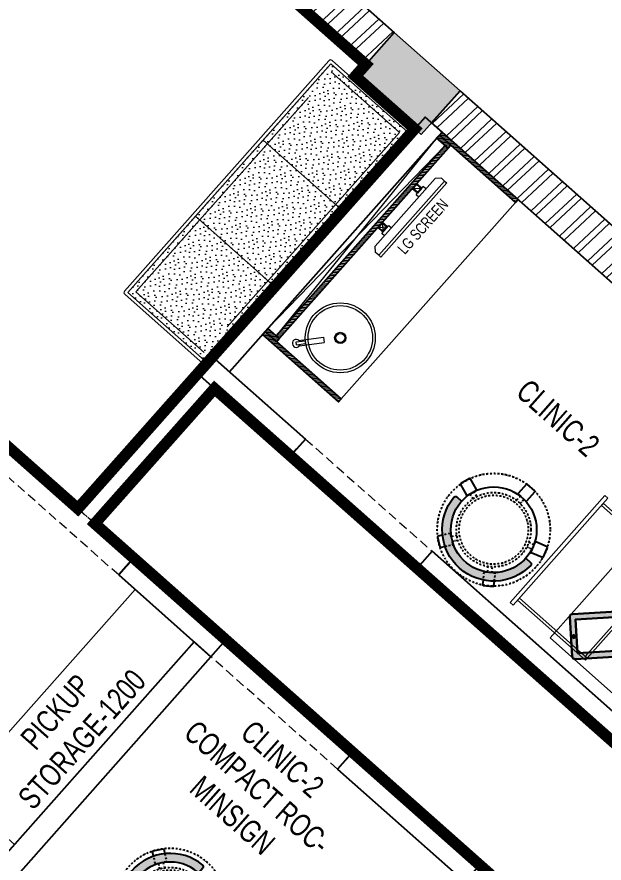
# Model space of a CAD drawing. Header units: feet. Extents: x 2658791 to 2675396, y -5466277 to -5453577.
# Drawn here: x 2669797 to 2672399, y -5462385 to -5458634 of the extents above; entities that cross this region are included whole.
import ezdxf

# ---------------------------------------------------------------- set-up
doc = ezdxf.new("R2010")
doc.units = ezdxf.units.FT
doc.header["$LTSCALE"] = 33
doc.header["$MEASUREMENT"] = 0
for name, pattern in [('a_p6_plan_L18$0$HIDDEN', [0.375, 0.25, -0.125]), ('ACAD_ISO03W100', [30, 12, -18]), ('DASHDOT2', [0.5, 0.25, -0.125, 0, -0.125]), ('HIDDEN2', [4.7624999999999975, 3.174999999999998, -1.587499999999999])]:
    doc.linetypes.add(name, pattern=pattern)
doc.layers.add('A-WALL', color=1, linetype='Continuous')
for name, color, linetype, lineweight in [('Column', 243, 'Continuous', 9), ('Floor-Unit', 1, 'Continuous', 13), ('HATCH', 9, 'Continuous', 9), ('LENS-CURTAIN', 5, 'a_p6_plan_L18$0$HIDDEN', 9), ('LENS-FURNITURE', 13, 'Continuous', 9), ('LENS-HATCH', 251, 'Continuous', 5), ('LENS-PARTITION', 21, 'Continuous', 25), ('LENS-TEXT', 31, 'Continuous', 5), ('LENS_DIMENSION', 193, 'Continuous', 0), ('LENS_PARTITION', 21, 'Continuous', 25), ('LENS_TEXT', 31, 'Continuous', 5), ('LK-FF&E FLOOR', 1, 'Continuous', 9), ('LK-FF&E WALL', 1, 'Continuous', 9), ('LK-FLUTTED FINISH', 20, 'Continuous', 30), ('LK-IT', 3, 'Continuous', 18), ('LK-MIRROR', 133, 'Continuous', 13), ('LK-TILES FINISH', 251, 'Continuous', 5), ('LN-ELEVATION-1', 81, 'Continuous', 25), ('LN-ELEVATION-2', 103, 'Continuous', 20), ('LN-ELEVATION-3', 125, 'Continuous', 18), ('LN-ELEVATION-5', 167, 'Continuous', 5), ('LN-HATCH', 251, 'Continuous', 0), ('TV', 92, 'Continuous', 18)]:
    doc.layers.add(name, color=color, linetype=linetype, lineweight=lineweight)
doc.styles.add('LK TXT', font='GILC____.TTF', dxfattribs={"height": 100})
doc.styles.get("Standard").update_dxf_attribs({"font": 'GILC____.TTF'})

# ---------------------------------------------------------------- blocks, each defined once
blk = doc.blocks.new('A$C789c81e5')
at = {"layer": 'Column'}
h = blk.add_hatch(color=8, dxfattribs=at)
h.dxf.hatch_style = 1
h.paths.add_polyline_path([(-8311.492409706118, 960), (-8641.492409706116, 960), (-8641.492409706116, 700), (-8311.492409706118, 700)])
h.paths.add_polyline_path([(-4736.492409706115, 1080), (-4736.492409706115, 700), (-5206.492410182953, 700), (-5206.492410182953, 960), (-4986.492409706116, 960), (-4986.492409706116, 1080)])
h.paths.add_polyline_path([(-1094.007965486496, 700), (-1114.276582622435, 1132.009233456105), (-1373.990896218922, 1119.824192863889), (-1366.492409706116, 960), (-1516.492409706116, 960), (-1516.492409706116, 700)])
h.paths.add_polyline_path([(-1503.339784145355, 3876.791524887085), (-1243.625470195897, 3888.976565160789), (-1222.535977363586, 3439.471020698547), (-1482.250291312113, 3427.285980423913)])
h.paths.add_polyline_path([(-8641.492409706116, 4200), (-8381.492409706118, 4200), (-8381.492409706118, 3810), (-8641.492409706116, 3810)])
h.paths.add_polyline_path([(-5154.556396007538, 6972.306147575378), (-4896.390229654032, 6941.480336589738), (-4941.443337128498, 6564.160555745475), (-5199.609504167922, 6594.986366735771)])
h.paths.add_polyline_path([(-1595.250930786133, 6779.954229354858), (-1625.953193664551, 6490.197557449341), (-1611.185774791985, 6175.441929840483), (-1351.471461296081, 6187.626970291137), (-1365.30828666687, 6482.547757148743), (-1336.698299407959, 6752.558309555054)])
h.paths.add_polyline_path([(-8641.492409706116, 7360), (-8381.492409706118, 7360), (-8381.492409706118, 6980), (-8641.492409706116, 6980)])
h.paths.add_polyline_path([(-6192.364139080048, 10137.73077964782), (-5940.250744475983, 10422.05249279085), (-5745.714836198836, 10249.55385485384), (-5997.82822947111, 9965.232141642831)])
h.paths.add_polyline_path([(-4115.745920181274, 12479.64383792877), (-3856.997962714639, 12771.44770124461), (-3662.462054391858, 12598.94906314369), (-3921.21001044428, 12307.14519981015)])
h.paths.add_polyline_path([(271.4398036003113, 10231.86974811554), (584.3736547310835, 9999.12008652091), (351.6239946372807, 9686.186235813424), (38.69014285923913, 9918.93589718081)])
h.paths.add_polyline_path([(-858.1754870414734, 16153.37965774536), (-633.5505302879028, 16406.70119558833), (-439.0146213681437, 16234.20255690254), (-663.6395783424377, 15980.88102054596)])
at = {"layer": 'LN-HATCH'}
h = blk.add_hatch(dxfattribs=at)
h.set_pattern_fill('ANSI32', color=256, scale=222, angle=88.10999999999999)
h.set_pattern_definition([(133.11, (0, 0), (-60.77608072651567, -56.89314995255626), []), (133.11, (1.294310255814574, 39.22307682720641), (-60.77608072651567, -56.89314995255626), [])])
h.paths.add_polyline_path([(143.0014266967773, 9841.352676391602), (41.54644584655762, 9704.945613861086), (250.1690135002136, 9549.77917289734), (351.6239946372807, 9686.186235813424)])
h.paths.add_polyline_path([(1647.037220766097, 11221.78926352629), (697.7645153999327, 10151.57504081726), (584.3736548423767, 9999.120086669922), (382.7661848068237, 10149.06893444061), (1459.539053643848, 11387.87552453516)])
h.paths.add_polyline_path([(-442.4866995890624, 16230.28690923284), (2666.07070684433, 12370.65224266052), (2261.10444688797, 11914.09146976471), (2066.595031738281, 12086.61998176574), (2248.05396938324, 12295.42146110534), (2197.7392578125, 12537.63692378998), (-617.4290962624362, 16032.99504417833)])
h.paths.add_polyline_path([(2066.595031738281, 12086.61998176574), (1656.445931853055, 11614.45266670952), (1846.108580330647, 11446.22320398999), (2261.104447755031, 11914.0914689945)])
h.paths.add_polyline_path([(-3856.997962714639, 12771.44770124461), (-858.175492033828, 16153.37966217101), (-716.0146304476074, 16027.32296070643), (-3714.837113392074, 12645.39101016521)])
h.paths.add_polyline_path([(-5940.250744475983, 10422.05249279085), (-4115.745920181274, 12479.64383792877), (-3973.58506357437, 12353.58714090474), (-5798.08989187004, 10295.99579888955)])
h.paths.add_polyline_path([(-8641.492409706116, 7360), (-6192.364139080048, 10137.73077964782), (-6050.203282833099, 10011.67408275604), (-8401.492409706116, 7360)])
h.paths.add_polyline_path([(-8451.492409706116, 4200), (-8641.492409706116, 4200), (-8641.492409706116, 6980), (-8451.492409706116, 6980)])
h.paths.add_polyline_path([(-8381.492409706118, 1090), (-8451.492409706116, 1090), (-8451.492409706116, 3810), (-8641.492409706116, 3810), (-8641.492409706116, 960), (-8381.492409706118, 960)])
at = {"layer": 'A-WALL'}
for points in [[(-3856.997962714639, 12771.44770124461), (-858.175492033828, 16153.37966217101), (-716.0146304476074, 16027.32296070643), (-3714.837113392074, 12645.39101016521)], [(-5940.250744475983, 10422.05249279085), (-4115.745920181274, 12479.64383792877), (-3973.58506357437, 12353.58714090474), (-5798.08989187004, 10295.99579888955)]]:
    blk.add_lwpolyline(points, close=True, dxfattribs=at)
at = {"layer": 'Column'}
blk.add_lwpolyline([(-4115.745920181274, 12479.64383792877), (-3856.997962714639, 12771.44770124461), (-3662.462054391858, 12598.94906314369), (-3921.21001044428, 12307.14519981015)], close=True, dxfattribs=at)
blk = doc.blocks.new('DR STOOL')
at = {"layer": 'HATCH'}
h = blk.add_hatch(dxfattribs=at)
h.set_pattern_fill('ANSI36', color=250, angle=-90.00000000000001)
h.set_pattern_definition([(315, (-227.8099174643867, 917.3997257252777), (6.173926083235043, -1.683798022700468), [7.9375, -1.587499999999999, 0, -1.587499999999999])])
edge = h.paths.add_edge_path()
edge.add_line((-190.0000000041909, 4.511094e-10), (-218.6899174675346, 4.511094e-10))
edge.add_arc((-218.6899174670689, 9.120000000388245), 9.119999999940092, 177.6119845363388, 269.9999999996136, ccw=False)
edge.add_arc((-1.8626451e-09, 3.565219e-10), 228.000000002257, 2.3880154632688004, 177.6119845367313, ccw=False)
edge.add_arc((218.6899174633436, 9.120000000497384), 9.120000000051716, -90.00000000034493, 2.3880154629299, ccw=False)
edge.add_line((218.6899174633436, 4.511094e-10), (190, 4.511094e-10))
edge.add_arc((-1.8626451e-09, 4.511094e-10), 190.000000001979, -1.27e-14, 180)
at = {"layer": 'LN-ELEVATION-1', "color": 1, "ltscale": 100}
for p, q in [((-165.2704676063731, 189.0243927398114), (-165.9069543029182, 185.0820035930228)), ((-128.6221585394814, 215.4841044476634), (-165.2704676063731, 189.0243927398114)), ((-124.7228340068832, 214.8545704018979), (-128.6221585394814, 215.4841044476634)), ((-112.6981821293011, 198.1996966340157), (-124.7228340068832, 214.8545704018979)), ((124.7553772013634, 214.9803744515593), (112.5488144652918, 198.2845540212292)), ((128.7014972954057, 215.5933048763618), (124.7553772013634, 214.9803744515593)), ((128.7014972954057, 215.5933048763618), (124.7553772013634, 214.9803744515593)), ((165.1911288509145, 188.915192311113), (128.7014972954057, 215.5933048763618)), ((165.1911288509145, 188.915192311113), (128.7014972954057, 215.5933048763618)), ((165.7973639420234, 185.0121775862135), (165.1911288509145, 188.915192311113)), ((165.7973639420234, 185.0121775862135), (165.1911288509145, 188.915192311113)), ((-165.9069543029182, 185.0820035930228), (-153.8003208162263, 168.3135803133482)), ((153.6734594982117, 168.4294150282658), (165.7973639420234, 185.0121775862135)), ((-191.2928382232785, -35.45407700946089), (-242.9550312487409, -52.24013893969095)), ((-187.9259491492994, -37.1695928365807), (-191.2928382232785, -35.45407700946089)), ((-184.1424400564283, -48.81403796559607), (-187.9259491492994, -37.1695928365807)), ((188.0651108901948, -36.96233201187715), (184.0504167033359, -49.19388854173303)), ((191.3981811110861, -35.27656588272658), (188.0651108901948, -36.96233201187715)), ((243.0100176925771, -52.21682526778022), (191.3981811110861, -35.27656588272658)), ((-242.9550312487409, -52.24013893969095), (-244.7482102331705, -55.75945052818861)), ((-244.7482102331705, -55.75945052818861), (-230.7800458371639, -98.74904560100549)), ((-173.8639617776498, -80.4479453730819), (-177.8421125086024, -68.2044548037811)), ((177.6922140880488, -68.56540505095472), (173.8739495249465, -80.1985000452405)), ((230.715890809428, -98.7280946081737), (244.8123673382215, -55.78040257930116)), ((244.8123673382215, -55.78040257930116), (243.0100176925771, -52.21682526778022)), ((-230.7800458371639, -98.74904560100549), (-227.2218665438704, -100.5620286722478)), ((-227.2218665438704, -100.5620286722478), (-175.5596735184081, -83.7759667420105)), ((-175.5596735184081, -83.7759667420105), (-173.8639617776498, -80.4479453730819)), ((173.8739495249465, -80.1985000452405), (175.5794035866856, -83.5704969359358)), ((175.5794035866856, -83.5704969359358), (227.1912401677109, -100.5107563209894)), ((227.1912401677109, -100.5107563209894), (230.715890809428, -98.7280946081737)), ((-22.72193054761737, -190.2142363802995), (-25.39390889601782, -192.886214728569)), ((-25.39390889601782, -192.886214728569), (-25.39390889601782, -247.2070584567482)), ((-10.47823652112856, -190.2142363802995), (-22.72193054761737, -190.2142363802995)), ((22.78362171910703, -190.2142363802995), (9.910054048988968, -190.2142363802995)), ((25.42475448176265, -192.8553691428751), (22.78362171910703, -190.2142363802995)), ((25.42475448176265, -247.1762128710543), (25.42475448176265, -192.8553691428751)), ((-25.39390889601782, -247.2070584567482), (-22.60096735274419, -250)), ((-22.60096735274419, -250), (22.60096735274419, -250)), ((22.60096735274419, -250), (25.42475448176265, -247.1762128710543))]:
    blk.add_line(p, q, dxfattribs=at)
at = {"layer": 'LN-ELEVATION-1', "linetype": 'DASHDOT2'}
for p, q in [((-92.92521573789418, 170.8129362839827), (-112.6981821293011, 198.1996966340157)), ((112.5488144652918, 198.2845540212292), (92.69529851106927, 171.1294289919315)), ((-153.8003208162263, 168.3135803133482), (-134.1093360339291, 141.0403694751003)), ((-103.4542870586738, 159.9154408004979), (-93.52748446213081, 167.0824927485227)), ((-88.15393704269081, 139.4771787207864), (-103.4542870586738, 159.9154408004979)), ((-93.52748446213081, 167.0824927485227), (-92.92521573789418, 170.8129362839827)), ((103.6608748426661, 159.8406005539291), (88.19885099539533, 139.4487815762331)), ((92.69529851106927, 171.1294289919315), (93.26858203159645, 167.4385604566923)), ((93.26858203159645, 167.4385604566923), (103.6608748426661, 159.8406005539291)), ((133.7372852512635, 141.1612321265929), (153.6734594982117, 168.4294150282658)), ((-134.1093360339291, 141.0403694751003), (-130.4219571123831, 140.4450534014686)), ((-130.4219571123831, 140.4450534014686), (-119.9844727469608, 147.9808124662595)), ((-119.9844727469608, 147.9808124662595), (-105.3687285655178, 126.9741353208374)), ((105.4096150295809, 126.94019481352), (120.1194891873747, 147.8074627162714)), ((120.1194891873747, 147.8074627162714), (130.0033113472163, 140.5812532722048)), ((130.0033113472163, 140.5812532722048), (133.7372852512635, 141.1612321265929)), ((-159.954806596972, -40.49024384317454), (-184.1424400564283, -48.81403796559607)), ((-177.8421125086024, -68.2044548037811), (-153.4148110738024, -60.73628028803068)), ((153.3006618716754, -61.02382378749462), (177.6922140880488, -68.56540505095472)), ((184.0504167033359, -49.19388854173303), (159.8786162491887, -40.79004861696012)), ((-10.92024635523557, -164.6382343793375), (-10.47823652112856, -190.2142363802995)), ((9.910054048988968, -190.2142363802995), (10.35584833659231, -164.674698740353))]:
    blk.add_line(p, q, dxfattribs=at)
at = {"layer": 'LN-ELEVATION-1', "color": 1, "ltscale": 100}
blk.add_lwpolyline([(-190.0000000023283, 0), (-218.6899174656719, 0, -0.4264743413925903), (-227.8019973598421, 9.5, -0.959166304662544), (227.8019973593764, 9.5, -0.4264743413925903), (218.6899174647406, 0), (190.0000000013969, 0)], format="xyb", dxfattribs=at)
at = {"layer": 'LN-ELEVATION-1', "linetype": 'DASHDOT2'}
for radius in [250, 165, 153]:
    blk.add_circle((0, 0), radius, dxfattribs=at)
at = {"layer": 'LN-ELEVATION-1', "color": 1, "ltscale": 100}
blk.add_circle((0, 0), 190, dxfattribs=at)
blk = doc.blocks.new('rtf')
at = {"color": 0, "linetype": 'ByBlock', "lineweight": -2}
for p, q in [((16412.5253540573, -172798.8148984113), (16452.40026456733, -172798.8148984113)), ((16412.5253540573, -172810.8148984113), (16412.5253540573, -172798.8148984113)), ((16425.26329468148, -172793.1007600746), (16535.26329468148, -172793.1007600746)), ((16535.26329468148, -172793.1007600746), (16535.26329468148, -172817.1007600746)), ((16412.5253540573, -172810.8148984113), (16452.40026456733, -172810.8148984113)), ((16425.26329468148, -172817.1007600746), (16535.26329468148, -172817.1007600746))]:
    blk.add_line(p, q, dxfattribs=at)
for centre, radius, start, end in [((16412.5253540573, -172805.1007600746), 17.5, 21.05058810897431, 340.9421780194656), ((16444.53660690578, -172804.8148984114), 9.891264419597851, 322.656233941354, 37.34376605891414)]:
    blk.add_arc(centre, radius, start, end, dxfattribs=at)
blk = doc.blocks.new('dsg')
at = {"color": 0, "linetype": 'ByBlock', "lineweight": -2}
for radius in [155, 143, 25, 20]:
    blk.add_circle((11491.5035008227, -171102.5847399924), radius, dxfattribs=at)
blk.add_blockref('rtf', (-5117.472106590168, 1702.9323767405), dxfattribs=at)
blk = doc.blocks.new('CLINIC - CABINET SINK')
at = {"layer": 'LN-HATCH', "ltscale": 0.5}
h = blk.add_hatch(dxfattribs=at)
h.set_pattern_fill('ANSI31', color=256, scale=2)
h.set_pattern_definition([(45, (4052861.500382861, 1708016.355767586), (-4.490128060534575, 4.490128060534575), [])])
h.paths.add_polyline_path([(-563.359543572413, 156.9999999999999), (564.640456427587, 156.9999999999999), (564.640456427587, 174.9999999999999), (-563.359543572413, 174.9999999999999)])
h.paths.add_polyline_path([(582.6404564275867, 225), (600.6404564275867, 225), (600.6404564275867, -225), (582.6404564275867, -225)])
h.paths.add_polyline_path([(564.640456427587, 225), (582.6404564275867, 225), (582.6404564275867, 156.9999999999999), (564.640456427587, 156.9999999999999)])
h.paths.add_polyline_path([(-581.359543572413, 225), (-599.359543572413, 225), (-599.359543572413, -225), (-581.359543572413, -225)])
h.paths.add_polyline_path([(-581.359543572413, 225), (-563.359543572413, 225), (-563.359543572413, 156.9999999999999), (-581.359543572413, 156.9999999999999)])
at = {"layer": 'LN-ELEVATION-1', "ltscale": 0.5}
for points in [[(-581.359543572413, 225), (-599.359543572413, 225), (-599.359543572413, -225), (-581.359543572413, -225)], [(-581.359543572413, 225), (-563.359543572413, 225), (-563.359543572413, 156.9999999999999), (-581.359543572413, 156.9999999999999)], [(564.640456427587, 225), (582.6404564275867, 225), (582.6404564275867, 156.9999999999999), (564.640456427587, 156.9999999999999)], [(582.6404564275867, 225), (600.6404564275867, 225), (600.6404564275867, -225), (582.6404564275867, -225)], [(-563.359543572413, 156.9999999999999), (564.640456427587, 156.9999999999999), (564.640456427587, 174.9999999999999), (-563.359543572413, 174.9999999999999)]]:
    blk.add_lwpolyline(points, close=True, dxfattribs=at)
at = {"layer": 'LN-ELEVATION-2', "ltscale": 0.5}
blk.add_line((582.6404564275867, -225), (-581.359543572413, -225), dxfattribs=at)
at = {"layer": 'LN-HATCH', "ltscale": 0.5}
for p, q in [((564.640456427587, 225), (-563.359543572413, 174.9999999999999)), ((-563.359543572413, 225), (564.640456427587, 174.9999999999999))]:
    blk.add_line(p, q, dxfattribs=at)
at = {"layer": 'LN-ELEVATION-3', "xscale": -1, "rotation": 41.1558274151866}
blk.add_blockref('dsg', (-103569.3304926871, 136346.6509754679), dxfattribs=at)
blk = doc.blocks.new('CLINIC SCREEN')
at = {"layer": 'TV'}
for p, q in [((-103.1090284836336, 42.85441964946222), (-127.4114311772946, 18.55201695591665)), ((-127.4114311772946, 42.85441964946222), (-103.1090284836336, 18.55201695591665)), ((102.7052824410566, 42.85441964946222), (127.007685134602, 18.55201695591665))]:
    blk.add_line(p, q, dxfattribs=at)
at = {"layer": 'TV', "ltscale": 12}
for p, q in [((-220.0000000000082, -19.41163062257681), (-200.5883693773149, 0)), ((200.5883693773149, 0), (-200.5883693773149, 0)), ((-138.5315413423604, 0), (-138.5315413423604, 15.514207008644)), ((-138.5315413423604, 15.514207008644), (-91.98892031613741, 15.514207008644)), ((-91.98892031613741, 15.514207008644), (-91.98892031613741, 0)), ((91.98892031610741, 15.514207008644), (91.98892031610741, 0)), ((91.98892031610741, 15.514207008644), (138.5315413423595, 15.514207008644)), ((138.5315413423595, 0), (138.5315413423595, 15.514207008644)), ((219.9999999999918, -19.41163062257681), (200.5883693773149, 0)), ((-220.0000000000082, -38.82326124538668), (-220.0000000000082, -19.41163062257681)), ((219.9999999999918, -38.82326124538668), (219.9999999999918, -19.41163062257681))]:
    blk.add_line(p, q, dxfattribs=at)
at = {"layer": 'TV'}
for points in [[(-130.4492315140169, 15.51421661919448), (-100.0712281470269, 15.51421661919448), (-100.0712281470269, 45.89221998606814), (-130.4492315140169, 45.89221998606814)], [(-127.4114311772946, 18.55201695591665), (-103.1090284836336, 18.55201695591665), (-103.1090284836336, 42.85441964946222), (-127.4114311772946, 42.85441964946222)], [(130.0454854713243, 15.51421661919448), (99.66748210433435, 15.51421661919448), (99.66748210433435, 45.89221998606814), (130.0454854713243, 45.89221998606814)], [(127.007685134602, 18.55201695591665), (102.7052824410566, 18.55201695591665), (102.7052824410566, 42.85441964946222), (127.007685134602, 42.85441964946222)]]:
    blk.add_lwpolyline(points, close=True, dxfattribs=at)
at = {"layer": 'TV', "ltscale": 12}
blk.add_lwpolyline([(-220.0000000000082, -51.71278328332107), (-220.0000000000082, -38.82326124538668), (219.9999999999918, -38.82326124538668), (219.9999999999918, -51.71278328332107)], close=True, dxfattribs=at)
at = {"layer": 'Floor-Unit', "color": 0, "ltscale": 2, "insert": (5.199680584678389, -100.4085774972336), "char_height": 50, "attachment_point": 5}
blk.add_mtext_dynamic_manual_height_columns('LG SCREEN', width=466.4796511627907, gutter_width=12.5, heights=[0], dxfattribs=at)
blk = doc.blocks.new('TRIAL SET CABINET 633x500')
at = {"layer": 'LENS-FURNITURE'}
h = blk.add_hatch(color=9, dxfattribs=at)
h.dxf.hatch_style = 1
edge = h.paths.add_edge_path()
edge.add_line((-8.54246803093703, -981.9670201920668), (115.9083254579454, -857.5162267031847))
edge.add_arc((107.4230440836399, -849.030945328879), 12.00000000009463, 315, 405)
edge.add_line((115.9083254579454, -840.5456639545736), (-58.03994271345434, -666.5973957831737))
edge.add_arc((-66.52522408775982, -675.0826771574792), 12.00000000009463, 45.00000000000002, 135)
edge.add_line((-75.01050546206531, -666.5973957831737), (-199.4612989509478, -791.0481892720562))
edge.add_arc((-190.9760175766423, -799.5334706454303), 11.99999999943607, 135.0000000031442, 225.0000000031442)
edge.add_line((-199.4612989500165, -808.0187520197359), (-25.5130307786167, -981.967020191136))
edge.add_arc((-17.02774940431148, -973.4817388177615), 11.99999999943605, 224.9999999968574, 314.9999999968578)
h.paths.add_polyline_path([(-17.02774940524252, -955.0969625067663), (89.03826777357607, -849.0309453279477), (-66.52522408775982, -693.4674534666119), (-172.5912412665784, -799.5334706454305)], flags=16)
edge = h.paths.add_edge_path(flags=16)
edge.add_line((-138.2965623782947, -741.9042679787381), (-124.1544267544522, -727.7621323548956))
edge.add_arc((-121.3259996296837, -730.5905594796641), 4.000000000031514, 45.00000000000051, 134.9999999999996, ccw=False)
edge.add_arc((-121.3259996296838, -730.5905594796641), 4.000000000031584, -45.000000000000625, 44.999999999999375, ccw=False)
edge.add_line((-118.4975725049153, -733.4189866044327), (-132.6397081287578, -747.561122228275))
edge.add_arc((-135.4681352535263, -744.7326951035067), 4.000000000031524, 225.0000000000006, 314.99999999999966, ccw=False)
edge.add_arc((-135.4681352535261, -744.7326951035066), 4.000000000031665, 135.0000000000006, 225.0000000000006, ccw=False)
edge = h.paths.add_edge_path(flags=16)
edge.add_arc((44.84409394953398, -910.9027886827243), 7, 0, 360)
at = {"layer": 'LENS-FURNITURE', "lineweight": 0}
h = blk.add_hatch(dxfattribs=at)
h.set_pattern_fill('ANSI31', color=252, scale=10, angle=405)
h.set_pattern_definition([(90, (-3772352.875833935, -3684050.327587578), (-1.25, 2e-16), [])])
edge = h.paths.add_edge_path()
edge.add_line((-138.2965623782947, -741.9042679787381), (-124.1544267544522, -727.7621323548956))
edge.add_arc((-121.3259996296837, -730.5905594796641), 4.000000000031514, 45.00000000000051, 134.9999999999996, ccw=False)
edge.add_arc((-121.3259996296838, -730.5905594796641), 4.000000000031584, -45.000000000000625, 44.999999999999375, ccw=False)
edge.add_line((-118.4975725049153, -733.4189866044327), (-132.6397081287578, -747.561122228275))
edge.add_arc((-135.4681352535263, -744.7326951035067), 4.000000000031524, 225.0000000000006, 314.99999999999966, ccw=False)
edge.add_arc((-135.4681352535261, -744.7326951035066), 4.000000000031665, 135.0000000000006, 225.0000000000006, ccw=False)
edge = h.paths.add_edge_path()
edge.add_arc((44.84409394953398, -910.9027886827243), 7, 0, 360)
blk.add_circle((0, 0), 50.09224864585668)
at = {"layer": 'LENS-FURNITURE'}
blk.add_lwpolyline([(119.4230440827086, -352.4817388160154), (119.4230440827086, -985.4817388160156), (-380.5769559172913, -985.4817388160156), (-380.5769559172913, -352.4817388160154)], close=True, dxfattribs=at)
at = {"layer": 'LENS-FURNITURE', "color": 146}
for points in [[(338.5359051078558, -352.4817388160154), (338.5359051078558, -985.4817388160156), (356.5359051078559, -985.4817388160156), (356.5359051078559, -352.4817388160154)], [(-63.4640948921442, -382.4817388160154), (-63.4640948921442, -394.4817388160154), (338.5359051078558, -394.4817388160154), (338.5359051078558, -382.4817388160154)], [(-63.4640948921442, -394.4817388160154), (-63.4640948921442, -943.4817388160153), (-51.4640948921442, -943.4817388160153), (-51.4640948921442, -394.4817388160154)], [(-63.4640948921442, -955.4817388160152), (-63.4640948921442, -943.4817388160153), (338.5359051078558, -943.4817388160153), (338.5359051078558, -955.4817388160152)]]:
    blk.add_lwpolyline(points, close=True, dxfattribs=at)
at = {"layer": 'LENS-FURNITURE', "color": 18, "lineweight": 30}
for points in [[(-8.54246803093703, -981.9670201920668), (115.9083254579454, -857.5162267031847, 0.4142135623730951), (115.9083254579454, -840.5456639545736), (-58.03994271345434, -666.5973957831737, 0.4142135623730951), (-75.01050546206531, -666.5973957831737), (-199.4612989509478, -791.0481892720562, 0.4142135623730951), (-199.4612989500165, -808.0187520197359), (-25.51303077861669, -981.967020191136, 0.4142135623730951)], [(-138.2965623782947, -741.9042679787381), (-124.1544267544522, -727.7621323548956, -0.4142135623730951), (-118.4975725049153, -727.7621323548956), (-118.4975725049153, -727.7621323548956, -0.4142135623730951), (-118.4975725049153, -733.4189866044327), (-132.6397081287578, -747.561122228275, -0.4142135623730951), (-138.2965623782947, -747.561122228275), (-138.2965623782947, -747.561122228275, -0.4142135623730951)]]:
    blk.add_lwpolyline(points, format="xyb", close=True, dxfattribs=at)
blk.add_lwpolyline([(-17.02774940524252, -955.0969625067663), (89.03826777357607, -849.0309453279477), (-66.52522408775982, -693.4674534666119), (-172.5912412665784, -799.5334706454305)], close=True, dxfattribs=at)
blk.add_circle((44.84409394953398, -910.9027886827243), 7, dxfattribs=at)
blk = doc.blocks.new('3 seater Bench 1385')
at = {"layer": 'LENS-HATCH', "lineweight": 0}
h = blk.add_hatch(dxfattribs=at)
h.set_pattern_fill('STIP1', color=177, scale=100, angle=269.9999999999999, pattern_type=2)
h.set_pattern_definition([(270, (6617025.245374651, -170439.1063060568), (100, -1.516e-13), [0, -100]), (270, (6617009.245374652, -170451.1063060568), (100, -1.516e-13), [0, -100]), (270, (6616985.245374652, -170446.1063060568), (100, -1.516e-13), [0, -100]), (270, (6616962.245374652, -170481.1063060568), (100, -1.516e-13), [0, -100]), (270, (6616998.245374652, -170478.1063060568), (100, -1.516e-13), [0, -100]), (270, (6617022.245374652, -170505.1063060568), (100, -1.516e-13), [0, -100]), (270, (6617029.245374651, -170470.1063060568), (100, -1.516e-13), [0, -100]), (270, (6616988.245374651, -170512.1063060568), (100, -1.516e-13), [0, -100]), (270, (6616956.245374652, -170507.1063060568), (100, -1.516e-13), [0, -100]), (270, (6616941.245374651, -170433.1063060568), (100, -1.516e-13), [0, -100]), (270, (6616961.245374652, -170451.1063060568), (100, -1.516e-13), [0, -100]), (270, (6616942.245374652, -170465.1063060568), (100, -1.516e-13), [0, -100]), (270, (6617006.245374652, -170526.1063060568), (100, -1.516e-13), [0, -100]), (270, (6616981.245374652, -170494.1063060568), (100, -1.516e-13), [0, -100]), (270, (6617014.245374652, -170486.1063060568), (100, -1.516e-13), [0, -100]), (270, (6617005.245374651, -170503.1063060568), (100, -1.516e-13), [0, -100]), (270, (6616978.245374651, -170467.1063060568), (100, -1.516e-13), [0, -100]), (270, (6617032.245374652, -170495.1063060568), (100, -1.516e-13), [0, -100]), (270, (6616973.245374651, -170526.1063060568), (100, -1.516e-13), [0, -100]), (270, (6616943.245374651, -170523.1063060568), (100, -1.516e-13), [0, -100])])
h.paths.add_polyline_path([(677.5000000004657, 227.5), (225.8333333334885, 227.5), (225.8333333334885, -227.5), (677.5000000004657, -227.5)])
h.paths.add_polyline_path([(-225.8333333334885, 227.5), (225.8333333334885, 227.5), (225.8333333334885, -227.5), (-225.8333333334885, -227.5)])
h.paths.add_polyline_path([(-677.5000000004657, 227.5), (-225.8333333334885, 227.5), (-225.8333333334885, -227.5), (-677.5000000004657, -227.5)])
at = {"layer": 'LN-ELEVATION-2', "ltscale": 0.5}
for points in [[(-677.5000000004657, 227.5), (-225.8333333334885, 227.5), (-225.8333333334885, -227.5), (-677.5000000004657, -227.5)], [(-225.8333333334885, 227.5), (225.8333333334885, 227.5), (225.8333333334885, -227.5), (-225.8333333334885, -227.5)], [(677.5000000004657, 227.5), (225.8333333334885, 227.5), (225.8333333334885, -227.5), (677.5000000004657, -227.5)]]:
    blk.add_lwpolyline(points, close=True, dxfattribs=at)
at = {"layer": 'LN-ELEVATION-5', "ltscale": 0.5}
blk.add_lwpolyline([(682.4999999995343, 242.5), (-682.5000000004655, 242.5, 0.4142135623730951), (-692.5000000004655, 232.5), (-692.5000000004655, -232.5, 0.4142135623730951), (-682.5000000004655, -242.5), (682.4999999995343, -242.5, 0.4142135623730951), (692.4999999995343, -232.5), (692.4999999995343, 232.5, 0.4142135623730951)], format="xyb", close=True, dxfattribs=at)
blk.add_lwpolyline([(677.4999999995343, 227.5), (-677.5000000004657, 227.5), (-677.5000000004657, -227.5), (677.4999999995343, -227.5)], close=True, dxfattribs=at)
at = {"layer": 'LN-ELEVATION-5', "linetype": 'HIDDEN2', "ltscale": 11}
blk.add_lwpolyline([(-652.5000000004657, 202.5), (652.5000000004657, 202.5), (652.5000000004657, -202.5), (-652.5000000004657, -202.5)], close=True, dxfattribs=at)

msp = doc.modelspace()

# ---------------------------------------------------------------- linework, layer by layer
at = {"layer": 'LENS-CURTAIN', "ltscale": 5}
for points in [[(2670598.030215115, -5460215.334924296), (2670672.851697372, -5460281.680531791), (2670142.086667685, -5460880.2525455), (2670067.265160553, -5460813.906912426)], [(2671570.709746878, -5461077.828078804), (2671009.548470252, -5460580.235854571), (2671075.89410015, -5460505.414351021), (2671637.055376775, -5461003.006575253)], [(2670248.156549558, -5461107.958115659), (2669686.995272932, -5460610.365891426), (2669753.340902829, -5460535.544387876), (2670314.502179455, -5461033.136612108)], [(2671218.422963444, -5461968.311538184), (2670657.261686818, -5461470.719313951), (2670723.607316716, -5461395.8978104), (2671284.76859334, -5461893.490034633)]]:
    msp.add_lwpolyline(points, close=True, dxfattribs=at)
at = {"layer": 'LENS-PARTITION'}
for points in [[(2670248.156547833, -5461107.958117603), (2670657.261686818, -5461470.719313951), (2670723.607315713, -5461395.897811532), (2670314.502176728, -5461033.136615184)], [(2670657.261686818, -5461470.719313951), (2670582.440177272, -5461404.373678738), (2669141.099726381, -5463029.850139354), (2669221.636332752, -5463089.75055522)], [(2671218.422963444, -5461968.311538184), (2671781.973015461, -5462468.021935268), (2671848.318644356, -5462393.200432849), (2671284.768592339, -5461893.490035762)]]:
    msp.add_lwpolyline(points, close=True, dxfattribs=at)
at = {"layer": 'LENS_PARTITION'}
for points in [[(2670664.375822009, -5460140.513389084), (2670739.197329141, -5460206.859022158), (2671681.305278247, -5459144.393666604), (2671606.483771115, -5459078.048033529)], [(2670664.375819324, -5460140.513392112), (2671075.894101925, -5460505.414348765), (2671009.548469119, -5460580.235855595), (2670598.030186519, -5460215.33489894)], [(2672609.734910251, -5461865.499763272), (2671637.055371517, -5461003.006581182), (2671570.709744192, -5461077.828081831), (2672543.389282927, -5461940.321263921)]]:
    msp.add_lwpolyline(points, close=True, dxfattribs=at)
at = {"layer": 'LK-FF&E WALL'}
msp.add_lwpolyline([(2670582.440177272, -5461404.373678738), (2670320.564914848, -5461172.163974095), (2669524.417356076, -5462070.022016697), (2669786.292618502, -5462302.231721339)], close=True, dxfattribs=at)
at = {"layer": 'LK-FLUTTED FINISH', "linetype": 'ACAD_ISO03W100', "ltscale": 0.05, "const_width": 50}
msp.add_lwpolyline([(2670598.030186519, -5460215.33489894), (2670067.265160553, -5460813.906912426), (2669167.578526191, -5460016.137907047), (2667772.540281494, -5461589.396901045), (2667772.540281494, -5461589.396901045)], dxfattribs=at)
at = {"layer": 'LK-MIRROR', "linetype": 'ACAD_ISO03W100', "ltscale": 0.05, "const_width": 50}
msp.add_lwpolyline([(2670761.538377635, -5458328.819108467), (2671343.353727411, -5458844.725686375), (2671296.911784446, -5458897.100741175), (2671560.04183034, -5459130.423085842), (2670598.030215115, -5460215.334924296)], dxfattribs=at)
at = {"layer": 'LK-TILES FINISH', "color": 212, "linetype": 'ACAD_ISO03W100', "ltscale": 0.05, "const_width": 50}
msp.add_lwpolyline([(2672522.130076412, -5462990.681663833), (2672573.785520926, -5463036.485515421), (2673104.550552703, -5462437.913495358), (2670672.851704099, -5460281.680524205), (2670142.086669663, -5460880.252547253), (2671964.654702421, -5462496.857837399)], dxfattribs=at)

# ---------------------------------------------------------------- block references
at = {"layer": 'LENS-FURNITURE', "xscale": -1}
for name, p, rotation in [('TRIAL SET CABINET 633x500', (2672903.204383433, -5460729.067325631), 318.4359944295251), ('DR STOOL', (2670476.430578022, -5462570.446723682), 48.43599442952516)]:
    msp.add_blockref(name, p, dxfattribs=dict(at, rotation=rotation))
at = {"layer": 'LENS-FURNITURE', "rotation": 138.4359944295251}
msp.add_blockref('DR STOOL', (2671910.121958618, -5460907.368070617), dxfattribs=at)
at = {"layer": 'LENS_DIMENSION', "rotation": 270}
msp.add_blockref('A$C789c81e5', (2658989.766584637, -5462818.31075162), dxfattribs=at)
at = {"layer": 'LK-FF&E FLOOR', "rotation": 48.43599442954679}
msp.add_blockref('3 seater Bench 1385', (2670908.495287424, -5459499.696721674), dxfattribs=at)
at = {"layer": 'LK-FF&E WALL', "xscale": -1, "rotation": 48.43599442952516}
msp.add_blockref('CLINIC - CABINET SINK', (2671452.0047967, -5459742.121156046), dxfattribs=at)
at = {"layer": 'LK-IT', "rotation": 48.43599442952516}
msp.add_blockref('CLINIC SCREEN', (2671517.725037544, -5459500.536815662), dxfattribs=at)

# ---------------------------------------------------------------- texts
at = {"layer": 'LENS-TEXT', "color": 0, "linetype": 'Continuous', "ltscale": 3, "insert": (2670023.108478257, -5461781.257393375), "char_height": 100, "attachment_point": 5, "rotation": 48.435994429525074, "style": 'LK TXT'}
msp.add_mtext_dynamic_manual_height_columns(' PICKUP STORAGE-1200', width=1099.486866972408, gutter_width=0.9999999999999992, heights=[0], dxfattribs=at)
at = {"layer": 'LENS_TEXT', "linetype": 'Continuous', "ltscale": 3, "char_height": 100, "attachment_point": 5, "rotation": 318.4359944295251}
for s, insert in [('CLINIC-2 ', (2672195.147633666, -5460412.158789402)), ('CLINIC-2 COMPACT ROC- MINSIGN', (2670863.240952996, -5462048.963188344))]:
    msp.add_mtext_dynamic_manual_height_columns(s, width=902.6493976094977, gutter_width=0.9999999999999992, heights=[0], dxfattribs=dict(at, insert=insert))

doc.saveas('drawing.dxf')
